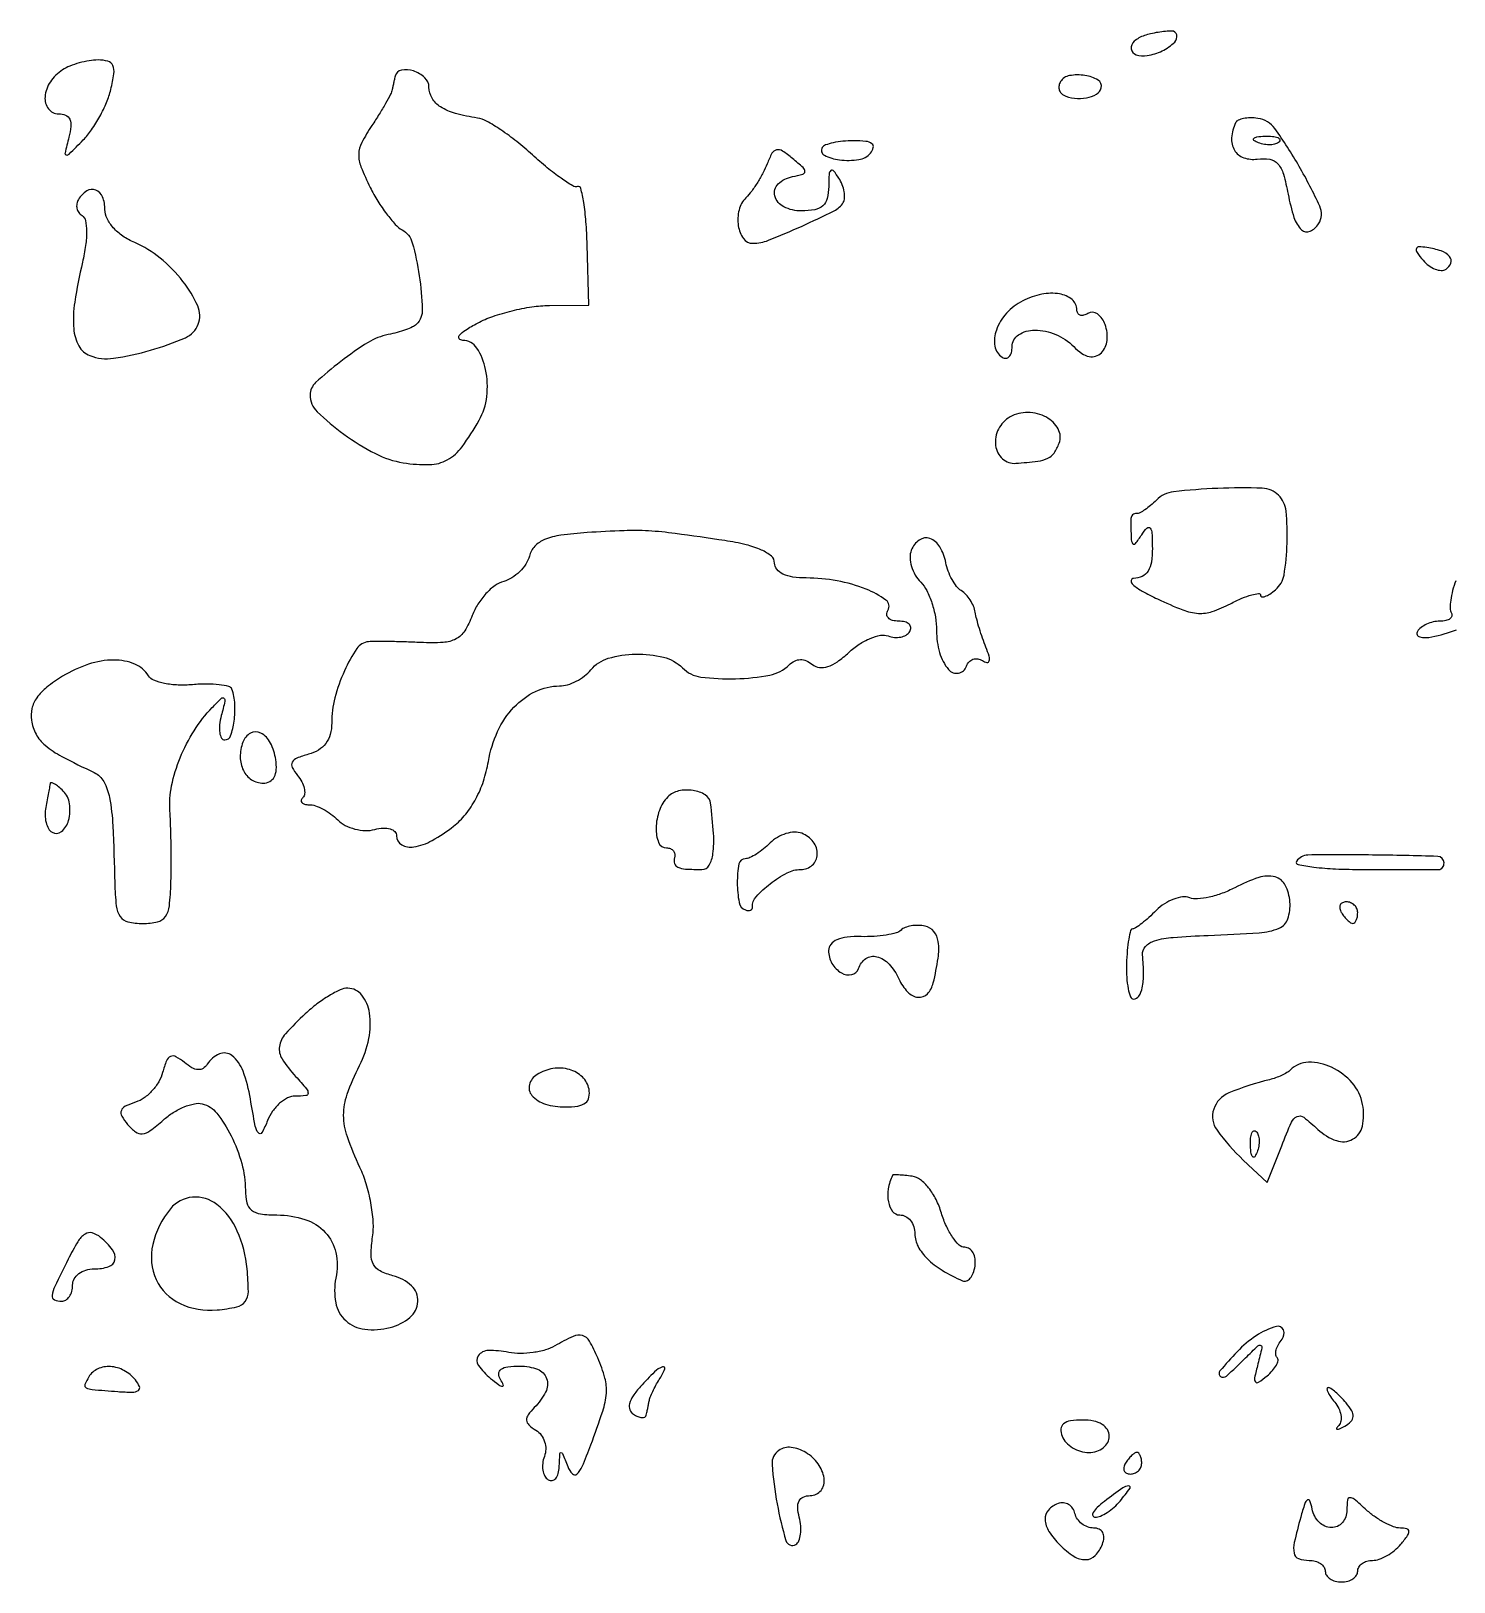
# Model space of a CAD drawing. Extents: x 0 to 5034, y 0 to 2560.
# Drawn here: x 1435.2 to 1566.9, y 1235 to 1378.7 of the extents above; entities that cross this region are included whole.
import ezdxf

# ---------------------------------------------------------------- set-up
doc = ezdxf.new("R2010")
doc.units = 0

msp = doc.modelspace()

# ---------------------------------------------------------------- linework, layer by layer
for points in [[(1538.25, 1378.25, 0.097509), (1537.301694, 1377.711867, 0.255295), (1537.034577, 1377.00291, 0.29285), (1537.489255, 1376.473234, 0.109788), (1538.510123, 1376.398607, 0.076201), (1539.905059, 1376.826805, 0.083775), (1541.057294, 1377.644368, 0.258702), (1541.245599, 1378.298656, 0.349445), (1540.783333, 1378.666667, 0.025702), (1540.201431, 1378.636735, 0.015058), (1539.509792, 1378.544271, 0.015037), (1538.821702, 1378.409734, 0.024653)], [(1438.070374, 1375.064655, 0.10501), (1436.941715, 1373.962612, 0.125263), (1436.448662, 1372.563649, 0.187389), (1436.765551, 1371.465188, 0.234), (1437.705115, 1371, -0.102507), (1438.358994, 1370.864522, -0.188833), (1438.738855, 1370.487331, -0.129244), (1438.844206, 1369.82861, -0.039347), (1438.664712, 1368.825858, 0.005433), (1438.299787, 1367.365753, 0.428022), (1438.416383, 1367.185757, 0.247183), (1438.685202, 1367.268182, 0.00312), (1439.98503, 1368.575858, 0.043109), (1440.75754, 1369.511887, 0.025679), (1441.516284, 1370.742596, 0.025579), (1442.15102, 1372.056674, 0.039858), (1442.545357, 1373.25, 0.023221), (1442.830774, 1374.710067, 0.139931), (1442.730514, 1375.46844, 0.226115), (1442.277689, 1375.86284, 0.070123), (1441.358408, 1375.984687, 0.03972), (1440.54246, 1375.912996, 0.026456), (1439.625955, 1375.708111, 0.026661), (1438.752292, 1375.41262, 0.046224)], [(1468.875, 1374.5, 0.004871), (1468.816503, 1374.255931, 0.002047), (1468.742365, 1373.926562, 0.002025), (1468.665963, 1373.573745, 0.002635), (1468.599009, 1373.25, -0.069738), (1468.447415, 1372.818593, -0.00914), (1467.984123, 1371.961282, -0.010479), (1467.391359, 1370.960369, -0.008599), (1466.717809, 1369.916065, 0.028041), (1465.778541, 1368.327464, 0.113124), (1465.498853, 1367.243912, 0.102178), (1465.704682, 1366.088736, 0.020693), (1466.56102, 1364.178138, 0.022734), (1467.265208, 1362.913885, 0.022948), (1468.079242, 1361.722864, 0.023492), (1468.881898, 1360.755111, 0.080473), (1469.519953, 1360.248772, -0.200711), (1470.454262, 1359.055883, -0.029697), (1471.102528, 1355.997885, -0.029502), (1471.38491, 1352.887312, -0.207124), (1470.837314, 1351.50398, -0.087254), (1470.48901, 1351.259853, -0.02115), (1469.837622, 1350.988303, -0.021056), (1469.052705, 1350.736375, -0.019557), (1468.2299, 1350.544275, 0.091149), (1466.375832, 1349.820777, 0.02605), (1463.827884, 1348.055353, 0.021045), (1461.500828, 1346.094896, 0.210168), (1461, 1344.956028, 0.201926), (1461.653427, 1343.404016, 0.036051), (1464.108316, 1341.328988, 0.038914), (1467.045537, 1339.52056, 0.078464), (1469.622139, 1338.673893, 0.044735), (1472.053045, 1338.499874, 0.123792), (1473.696559, 1338.944622, 0.107681), (1475.06866, 1340.160594, 0.029371), (1476.645813, 1342.608271, 0.100552), (1477.358683, 1344.809172, 0.078778), (1477.246967, 1347.322231, 0.0947), (1476.432699, 1349.300375, 0.252067), (1475.133423, 1350.006161, -0.226931), (1474.80343, 1350.165596, -0.359104), (1474.807916, 1350.462548, -0.075869), (1475.390866, 1350.968411, -0.018257), (1476.5, 1351.613454, -0.039559), (1477.91275, 1352.229455, -0.022921), (1479.690698, 1352.752793, -0.022806), (1481.533311, 1353.116396, -0.035329), (1483.149185, 1353.243657), (1486.79837, 1353.272727), (1486.649185, 1358.886364, 0.012405), (1486.53933, 1361.02267, 0.021659), (1486.328031, 1362.782482, 0.018385), (1486.0616, 1364.09971, 0.43519), (1485.765389, 1364.266768, -0.21764), (1485.316476, 1364.321431, -0.01538), (1484.233627, 1365.031693, -0.019487), (1482.956993, 1366.002704, -0.013331), (1481.582461, 1367.198287, 0.018133), (1480.141575, 1368.427484, 0.020149), (1478.66382, 1369.504321, 0.019956), (1477.339623, 1370.315337, 0.091226), (1476.488981, 1370.604496, -0.029604), (1474.450827, 1371.028098, -0.076098), (1473.07788, 1371.634664, -0.114898), (1472.286428, 1372.444227, -0.137174), (1472, 1373.468615, 0.21016), (1471.615032, 1374.344055, 0.106254), (1470.555311, 1374.965677, 0.125703), (1469.452149, 1375.041575, 0.294175)], [(1530.487659, 1373.980032, 0.086456), (1530.347192, 1373.629461, 0.102024), (1530.345313, 1373.272696, 0.11056), (1530.481778, 1372.965717, 0.11748), (1530.733688, 1372.754232, 0.085984), (1531.764165, 1372.443417, 0.076224), (1532.8851, 1372.477903, 0.087776), (1533.803236, 1372.82141, 0.194412), (1534.25, 1373.404671, 0.34024), (1533.96037, 1374.116771, 0.094491), (1532.74709, 1374.546191, 0.079865), (1531.313066, 1374.535234, 0.215807)], [(1546.689105, 1370.160933, 0.093022), (1546.317332, 1368.78536, 0.156077), (1546.589188, 1367.630571, 0.174327), (1547.446205, 1366.930779, 0.119984), (1548.7056, 1366.803482, -0.076721), (1549.85046, 1366.786249, -0.172332), (1550.598722, 1366.368186, -0.111059), (1551.11653, 1365.417563, -0.023032), (1551.555945, 1363.553482, 0.030597), (1552.098705, 1361.39749, 0.124112), (1552.806341, 1360.25553, 0.306423), (1553.588716, 1360.117682, 0.150354), (1554.385525, 1360.814775, 0.250885), (1554.486294, 1362.439279, 0.023393), (1552.582537, 1366.12798, 0.024619), (1550.329572, 1369.624003, 0.205305), (1548.753971, 1370.577333, 0.037145), (1548.062217, 1370.622283, 0.047441), (1547.427179, 1370.555886, 0.055298), (1546.933213, 1370.397941, 0.177161)], [(1508.415756, 1367.86369, 0.437922), (1508.613555, 1367.154384, 0.090097), (1510.012958, 1366.731286, 0.064061), (1511.811579, 1366.756563, 0.186124), (1512.878196, 1367.353235, 0.108625), (1513.14396, 1367.868336, 0.308358), (1513.016517, 1368.230578, 0.135354), (1512.454753, 1368.445381, 0.024041), (1511.319472, 1368.5, 0.023526), (1510.329441, 1368.453391, 0.030419), (1509.430943, 1368.313084, 0.031259), (1508.721559, 1368.110461, 0.170756)], [(1550.729167, 1368.395833, -0.126455), (1550.402231, 1368.202593, -0.060344), (1549.916927, 1368.123424, -0.05415), (1549.359369, 1368.160852, -0.051402), (1548.8125, 1368.316886, -0.054073), (1548.395823, 1368.538436, -0.470617), (1548.37858, 1368.720685, -0.168741), (1548.670344, 1368.862007, -0.018894), (1549.416667, 1368.921053, -0.028489), (1550.112848, 1368.910055, -0.077125), (1550.592839, 1368.799335, -0.208169), (1550.77538, 1368.614691, -0.296942)], [(1503.317787, 1366.362624, -0.029897), (1502.955679, 1365.556149, -0.019538), (1502.448117, 1364.671458, -0.019664), (1501.883597, 1363.844998, -0.035195), (1501.348444, 1363.221061, 0.135438), (1500.713578, 1362.08627, 0.097932), (1500.647184, 1360.631135, 0.116963), (1501.124169, 1359.445581, 0.243502), (1501.984865, 1359, 0.095157), (1503.43545, 1359.27859, 0.011121), (1506.485654, 1360.574413, 0.009142), (1509.517929, 1362.010303, 0.140077), (1510.365636, 1362.782594, 0.129441), (1510.492501, 1363.19842, 0.055164), (1510.450585, 1363.783303, 0.049515), (1510.263564, 1364.431962, 0.046131), (1509.94933, 1365.047746, 0.02886), (1509.475503, 1365.709, 0.422266), (1509.217823, 1365.732834, 0.204688), (1509.051544, 1365.39733, 0.012382), (1509.015313, 1364.25, -0.058327), (1508.879247, 1363.152315, -0.151434), (1508.473764, 1362.476531, -0.138047), (1507.728474, 1362.111519, -0.045296), (1506.5, 1362, -0.113343), (1504.862845, 1362.375951, -0.218266), (1504.024273, 1363.392901, -0.274543), (1504.337183, 1364.497212, -0.142439), (1505.655726, 1365.176676, 0.020979), (1506.617686, 1365.406791, 0.333339), (1506.809052, 1365.658243, 0.214198), (1506.654341, 1366.009389, 0.010415), (1505.667559, 1366.862624, 0.028184), (1504.732468, 1367.552701, 0.199866), (1504.189748, 1367.654195, 0.219022), (1503.765551, 1367.337772, 0.034119)], [(1439.542705, 1363.069098, 0.096984), (1439.39269, 1362.670805, 0.097438), (1439.404338, 1362.246041, 0.098413), (1439.575439, 1361.860701, 0.101131), (1439.879578, 1361.574425, -0.210144), (1440.196989, 1361.113404, -0.044881), (1440.295388, 1360.12273, -0.037442), (1440.209046, 1358.807381, -0.021947), (1439.919747, 1357.255326, 0.017899), (1439.200969, 1353.565184, 0.059019), (1439.105272, 1351.092297, 0.104849), (1439.576986, 1349.500852, 0.178691), (1440.607087, 1348.59728, 0.128086), (1442.788819, 1348.352735, 0.034629), (1446.217309, 1349.092079, 0.032171), (1449.448962, 1350.256898, 0.201181), (1450.638152, 1351.499421, 0.200135), (1450.589423, 1353.200186, 0.059347), (1449.218462, 1355.475678, 0.055399), (1447.113908, 1357.639609, 0.071792), (1444.75, 1359.073642, -0.049035), (1443.652828, 1359.672943, -0.059763), (1442.77151, 1360.441741, -0.068484), (1442.195127, 1361.289059, -0.115659), (1442, 1362.12132, 0.09426), (1441.775741, 1363.300335, 0.209682), (1441.140166, 1363.930966, 0.237739), (1440.313465, 1363.84911, 0.113412)], [(1564.057499, 1357.430717, 0.057839), (1564.575529, 1356.935862, 0.069725), (1565.163196, 1356.608881, 0.082515), (1565.727586, 1356.4922, 0.14929), (1566.179838, 1356.611146, 0.174572), (1566.62756, 1357.174461, 0.268114), (1566.508192, 1357.769411, 0.12951), (1565.725197, 1358.295141, 0.04703), (1564.415248, 1358.615318, 0.032229), (1563.671466, 1358.675915, 0.335379), (1563.438726, 1358.506105, 0.231359), (1563.494308, 1358.164781, 0.019148)], [(1526.982495, 1353.663639, 0.090728), (1525.487641, 1352.53046, 0.098606), (1524.5432, 1350.97129, 0.127907), (1524.402486, 1349.472558, 0.217434), (1525.089067, 1348.444954, 0.158234), (1525.434354, 1348.360563, 0.191241), (1525.732413, 1348.505305, 0.126796), (1525.933932, 1348.88443, 0.059147), (1526, 1349.440983, -0.256278), (1526.597305, 1350.529792, -0.143015), (1528.090271, 1350.964244, -0.100873), (1530.034093, 1350.566185, -0.095878), (1531.707143, 1349.435714, 0.044022), (1532.453672, 1348.810218, 0.098186), (1533.129207, 1348.51365, 0.132867), (1533.732794, 1348.541587, 0.119301), (1534.268497, 1348.868497, 0.17483), (1534.798459, 1349.996442, 0.107163), (1534.619965, 1351.47133, 0.146908), (1533.906024, 1352.459463, 0.311245), (1533.007063, 1352.504365, -0.071548), (1532.621729, 1352.336556, -0.147096), (1532.295825, 1352.344454, -0.189172), (1532.080753, 1352.522051, -0.127337), (1532, 1352.833994, 0.22272), (1531.554339, 1353.784863, 0.133372), (1530.397511, 1354.314073, 0.092662), (1528.741705, 1354.279413, 0.065581)], [(1525.812684, 1342.915049, 0.149212), (1524.741506, 1341.797809, 0.148999), (1524.476011, 1340.272153, 0.179315), (1525.109965, 1339.049628, 0.206083), (1526.345329, 1338.625, 0.010829), (1528.375313, 1338.822645, 0.079038), (1529.312896, 1339.088663, 0.136988), (1529.883299, 1339.57547, 0.056464), (1530.355773, 1340.484746, 0.219962), (1530.267879, 1341.802117, 0.146009), (1529.174353, 1342.886455, 0.119134), (1527.463568, 1343.330698, 0.132547)], [(1539.361834, 1335.218977, -0.020428), (1538.828511, 1334.727539, -0.025429), (1538.293119, 1334.318119, -0.025099), (1537.82065, 1334.027264, -0.143012), (1537.535714, 1333.964286, 0.093163), (1537.331245, 1333.939792, 0.102628), (1537.157366, 1333.842634, 0.10668), (1537.041202, 1333.687957, 0.108319), (1537, 1333.5, 0.00511), (1537.018896, 1331.651059, 0.142851), (1537.161782, 1331.195962, 0.509105), (1537.416261, 1331.185527, 0.024063), (1538, 1332, -0.043106), (1538.487379, 1332.628119, -0.461139), (1538.771138, 1332.616929, -0.155556), (1538.945789, 1332.150937, -0.011096), (1538.984687, 1330.75, -0.038018), (1538.895121, 1329.480432, -0.103064), (1538.585667, 1328.637483, -0.143803), (1538.040798, 1328.151917, -0.106115), (1537.25, 1327.966069, 0.390545), (1537.027688, 1327.753054, 0.234736), (1537.180522, 1327.390588, 0.051072), (1538.055254, 1326.781058, 0.016219), (1539.470925, 1326.054633, 0.016797), (1541.810153, 1325.043291, 0.077487), (1543.245732, 1324.722546, 0.099047), (1544.53377, 1324.893955, 0.036891), (1546.220925, 1325.614245, -0.017375), (1547.287297, 1326.119537, -0.032795), (1548.183647, 1326.438821, -0.042864), (1548.823099, 1326.56243, -0.445394), (1549, 1326.403235, 0.36601), (1549.121493, 1326.2595, 0.130277), (1549.410381, 1326.286083, 0.059467), (1549.860272, 1326.514415, 0.026075), (1550.397041, 1326.914552, 0.180808), (1551.177825, 1328.277206, 0.032703), (1551.465899, 1331.23196, 0.032961), (1551.364533, 1334.204114, 0.173049), (1550.675232, 1335.658101, 0.190412), (1549.167587, 1336.311721, 0.017891), (1545.051943, 1336.299304, 0.018675), (1540.953261, 1335.986627, 0.169576)], [(1486.640887, 1332.205355, 0.017443), (1484.215033, 1331.958449, 0.062545), (1482.713327, 1331.556967, 0.106146), (1481.802358, 1330.936853, 0.127141), (1481.298433, 1330.033207, -0.078433), (1480.973101, 1329.289416, -0.056036), (1480.400268, 1328.582238, -0.055739), (1479.6805, 1328.015907, -0.075019), (1478.919586, 1327.689222, 0.095513), (1478.119672, 1327.306536, 0.047772), (1477.282363, 1326.55397, 0.045028), (1476.536956, 1325.579887, 0.050009), (1476.007833, 1324.520603, -0.0477), (1475.307648, 1323.102554, -0.134148), (1474.505193, 1322.354813, -0.107772), (1473.321377, 1322.028839, -0.025043), (1471.245793, 1322.020727, 0.00356), (1469.731807, 1322.079876, 0.004045), (1468.28029, 1322.114487, 0.003682), (1467.047334, 1322.124828, 0.022435), (1466.410515, 1322.096892, 0.22501), (1465.325784, 1321.459363, 0.042872), (1464.175491, 1319.408248, 0.043671), (1463.294004, 1316.901412, 0.062793), (1463, 1314.569578, -0.064851), (1462.86263, 1313.514908, -0.095727), (1462.457823, 1312.676708, -0.098025), (1461.778445, 1312.063086, -0.070964), (1460.835549, 1311.667246, 0.029998), (1459.766991, 1311.318163, 0.181839), (1459.342509, 1310.934074, 0.242952), (1459.343055, 1310.438683, 0.05379), (1459.826873, 1309.708605, -0.048875), (1460.220474, 1309.127126, -0.0649), (1460.449854, 1308.53178, -0.080758), (1460.48982, 1308.013612, -0.177121), (1460.324657, 1307.657991, 0.125052), (1460.176146, 1307.408306, 0.258099), (1460.223642, 1307.193285, 0.160209), (1460.474879, 1307.04591, 0.053247), (1460.904762, 1307, -0.085704), (1461.479518, 1306.900753, -0.036874), (1462.193642, 1306.585524, -0.035097), (1462.922549, 1306.128968, -0.038934), (1463.553838, 1305.589019, 0.078623), (1464.242916, 1305.08821, 0.054902), (1465.14301, 1304.7475, 0.05441), (1466.106026, 1304.608398, 0.072758), (1466.982409, 1304.705651, -0.0489), (1467.766661, 1304.830649, -0.086309), (1468.416412, 1304.757666, -0.127333), (1468.840282, 1304.505109, -0.197546), (1469, 1304.116631, 0.266302), (1469.476255, 1303.285845, 0.175858), (1470.586798, 1303.081933, 0.08602), (1472.298545, 1303.683943, 0.039199), (1474.277914, 1305.003967, 0.056896), (1475.400879, 1306.115287, 0.046107), (1476.337033, 1307.529335, 0.043337), (1477.048217, 1309.183591, 0.038027), (1477.501602, 1311.009482, -0.06611), (1478.359215, 1313.787853, -0.081462), (1479.875055, 1316.032381, -0.09143), (1481.864901, 1317.488972, -0.11286), (1484.100062, 1318, 0.074974), (1484.824718, 1318.109275, 0.044534), (1485.634626, 1318.440625, 0.043459), (1486.401549, 1318.925965, 0.056809), (1487, 1319.5, -0.148866), (1488.610583, 1320.560994, -0.066698), (1491.141683, 1320.953248, -0.066194), (1493.717156, 1320.66451, -0.136223), (1495.468788, 1319.674069, 0.1648), (1497.180661, 1318.828621, 0.039956), (1500.376332, 1318.661657, 0.040333), (1503.577104, 1319.00964, 0.150236), (1505.347486, 1319.947486, -0.081145), (1505.850415, 1320.309168, -0.110419), (1506.391284, 1320.442435, -0.106863), (1506.950669, 1320.33411, -0.072256), (1507.506973, 1319.994213, 0.143007), (1508.156342, 1319.713028, 0.111079), (1508.926325, 1319.787718, 0.07567), (1509.831249, 1320.246254, 0.032504), (1510.882488, 1321.105148, -0.041545), (1511.836958, 1321.856652, -0.046726), (1512.867062, 1322.406831, -0.052392), (1513.819211, 1322.69354, -0.139444), (1514.519697, 1322.630815, 0.069159), (1515.105288, 1322.494747, 0.073397), (1515.693544, 1322.527912, 0.08141), (1516.194273, 1322.719431, 0.122977), (1516.526992, 1323.043674, 0.155766), (1516.617458, 1323.406235, 0.19141), (1516.469118, 1323.719079, 0.128262), (1516.077031, 1323.930562, 0.059952), (1515.5, 1324, -0.063364), (1514.925468, 1324.073102, -0.134247), (1514.539151, 1324.2943, -0.191573), (1514.398649, 1324.621747, -0.146112), (1514.501157, 1325.001873, 0.392712), (1514.311953, 1325.960619, 0.062649), (1512.477015, 1326.968786, 0.048943), (1509.789553, 1327.740008, 0.045444), (1506.9349, 1328, -0.036201), (1505.703293, 1328.089287, -0.074283), (1504.779209, 1328.368101, -0.109581), (1504.207605, 1328.811376, -0.174975), (1504, 1329.386456, 0.221265), (1503.706023, 1330.018242, 0.068924), (1502.798143, 1330.590145, 0.047396), (1501.361221, 1331.081984, 0.021557), (1499.409549, 1331.461293, 0.003439), (1494.801722, 1332.119909, 0.019224), (1492.31998, 1332.360521, 0.023956), (1490.06386, 1332.383767, 0.007237)], [(1516.665697, 1330.571203, 0.101126), (1516.551437, 1329.884342, 0.062647), (1516.683709, 1329.074273, 0.059155), (1517.028454, 1328.270459, 0.065611), (1517.54249, 1327.600367, -0.079874), (1518.101798, 1326.826762, -0.037863), (1518.571856, 1325.686105, -0.03628), (1518.892524, 1324.390743, -0.042562), (1519, 1323.130446, 0.069041), (1519.283245, 1321.088953, 0.106278), (1520.115475, 1319.519205, 0.269949), (1521.039488, 1319.187958, 0.272976), (1521.776393, 1319.82918, -0.104612), (1522.010529, 1320.228587, -0.125206), (1522.373538, 1320.467979, -0.123279), (1522.811364, 1320.506856, -0.099532), (1523.255349, 1320.342186, 0.095478), (1523.67064, 1320.184353, 0.3917), (1523.877192, 1320.31787, 0.137836), (1523.86687, 1320.754155, 0.020835), (1523.573319, 1321.585955, -0.011833), (1523.263412, 1322.416171, -0.009329), (1522.966209, 1323.328427, -0.009452), (1522.721888, 1324.186523, -0.022954), (1522.583006, 1324.829968, 0.059424), (1522.419192, 1325.388305, 0.04201), (1522.112446, 1325.96608, 0.042431), (1521.719109, 1326.476199, 0.066879), (1521.295308, 1326.829968, -0.08698), (1520.860996, 1327.222997, -0.039247), (1520.436479, 1327.866336, -0.037306), (1520.084153, 1328.634066, -0.041822), (1519.865682, 1329.417134, 0.086665), (1519.313983, 1330.876739, 0.174332), (1518.377949, 1331.651367, 0.245626), (1517.400447, 1331.518014, 0.147835)], [(1438.063026, 1318.892134, 0.031425), (1436.611774, 1317.879534, 0.070756), (1435.691929, 1316.906846, 0.093781), (1435.234813, 1315.907996, 0.09783), (1435.183799, 1314.826567, 0.086625), (1435.615287, 1313.527637, 0.095856), (1436.451343, 1312.503566, 0.053177), (1437.999859, 1311.469547, 0.010443), (1441, 1309.977103, -0.158583), (1441.893777, 1309.135614, -0.079296), (1442.421223, 1307.657318, -0.034788), (1442.723243, 1305.040471, -0.005214), (1442.908107, 1299.75, 0.019206), (1443.041923, 1297.625629, 0.126534), (1443.407252, 1296.634189, 0.189666), (1444.13063, 1296.148651, 0.054118), (1445.5, 1296, 0.054356), (1446.868318, 1296.149193, 0.188764), (1447.594229, 1296.635596, 0.126116), (1447.96388, 1297.628477, 0.019314), (1448.105963, 1299.75, 0.006143), (1448.132259, 1301.397226, 0.004331), (1448.123027, 1303.249212, 0.004371), (1448.083363, 1305.020508, 0.009168), (1448.015255, 1306.396253, -0.068015), (1448.176053, 1308.75658, -0.045856), (1448.963437, 1311.343254, -0.044197), (1450.257148, 1313.855944, -0.049537), (1451.930811, 1316, -0.009505), (1452.778825, 1316.855841, -0.392963), (1453.017826, 1316.861131, -0.274794), (1453.104631, 1316.588009, -0.006665), (1452.774431, 1315.25, 0.036207), (1452.614927, 1314.387652, 0.062942), (1452.625976, 1313.660938, 0.095355), (1452.793403, 1313.173812, 0.268595), (1453.09362, 1313, 0.318668), (1453.631485, 1313.381547, 0.049581), (1453.956527, 1314.722911, 0.04808), (1454.02496, 1316.32938, 0.072121), (1453.75, 1317.703386, 0.254893), (1453.462076, 1317.961127, 0.029575), (1452.578691, 1318.11445, 0.02975), (1451.429222, 1318.175703, 0.019927), (1450.113631, 1318.115019, -0.031879), (1448.766897, 1318.085109, -0.039301), (1447.520164, 1318.235558, -0.043462), (1446.531041, 1318.525912, -0.162617), (1446.040136, 1318.935059, 0.15767), (1444.762127, 1320.021287, 0.099596), (1442.824737, 1320.40023, 0.079246), (1440.482859, 1320.013782, 0.056228)], [(1454.770515, 1312.792264, 0.088326), (1454.52411, 1311.41201, 0.115815), (1454.815314, 1310.169082, 0.135345), (1455.578535, 1309.315893, 0.143969), (1456.652884, 1309, 0.122425), (1457.258912, 1309.150644, 0.148717), (1457.672168, 1309.561549, 0.110365), (1457.862728, 1310.241782, 0.04989), (1457.819551, 1311.171672, 0.081313), (1457.328037, 1312.714758, 0.154109), (1456.422788, 1313.63636, 0.256156), (1455.477663, 1313.624081, 0.177691)], [(1436.923489, 1308.95, -0.003641), (1436.875561, 1308.680024, -0.000502), (1436.771216, 1308.119291, -0.000576), (1436.646205, 1307.455463, -0.000488), (1436.512555, 1306.753971, 0.052717), (1436.452847, 1306.044022, 0.056478), (1436.546031, 1305.354178, 0.063412), (1436.76905, 1304.785534, 0.129925), (1437.096129, 1304.440589, 0.328188), (1437.975428, 1304.511659, 0.148928), (1438.623894, 1305.545432, 0.101789), (1438.719454, 1307.092859, 0.162455), (1438.132783, 1308.267217, 0.022012), (1437.692426, 1308.670419, 0.045875), (1437.31028, 1308.935058, 0.083279), (1437.041463, 1309.032519, 0.418094)], [(1494.121855, 1307.721855, 0.111567), (1493.33396, 1306.473984, 0.078955), (1493.030743, 1304.839102, 0.101348), (1493.26998, 1303.495469, 0.307306), (1494, 1303, -0.094222), (1494.362409, 1302.931095, -0.125726), (1494.632812, 1302.735625, -0.132333), (1494.76759, 1302.442986, -0.110297), (1494.75, 1302.1, 0.134764), (1494.748334, 1301.550647, 0.227882), (1495.043321, 1301.209522, 0.08963), (1495.766346, 1301.039537, 0.013032), (1497.283022, 1301, 0.271479), (1497.940324, 1301.385283, 0.095595), (1498.297416, 1302.463468, 0.049174), (1498.354797, 1304.317067, 0.01459), (1498.081242, 1307.143011, 0.226047), (1497.591672, 1307.906302, 0.103039), (1496.451783, 1308.323066, 0.091832), (1495.12209, 1308.272535, 0.142009)], [(1503.600367, 1303.45751, -0.026667), (1502.979617, 1302.899665, -0.029074), (1502.320006, 1302.428144, -0.030301), (1501.713649, 1302.095388, -0.11078), (1501.288407, 1302, 0.362001), (1500.702769, 1301.512054, 0.046832), (1500.548609, 1299.762707, 0.044876), (1500.722001, 1297.950524, 0.26483), (1501.315473, 1297.25, 0.068979), (1501.574671, 1297.194096, 0.122989), (1501.788429, 1297.230804, 0.16203), (1501.922625, 1297.352375, 0.146029), (1501.964286, 1297.535714, -0.204348), (1502.293206, 1298.47578, -0.042811), (1503.603096, 1299.685112, -0.044315), (1505.164154, 1300.688705, -0.121287), (1506.428571, 1301, 0.183093), (1507.497361, 1301.404952, 0.207008), (1507.960175, 1302.392648, 0.171885), (1507.586178, 1303.558202, 0.139252), (1506.528939, 1304.350522, 0.103569), (1505.858335, 1304.458748, 0.062476), (1505.061858, 1304.321055, 0.05863), (1504.267291, 1303.972779, 0.06388)], [(1552.344738, 1301.75, 0.523676), (1552.473647, 1301.454998, 0.017902), (1553.944617, 1301.220313, 0.019848), (1555.957303, 1301.053443, 0.010757), (1558.440983, 1301), (1563.220164, 1301), (1565.5, 1301, 0.119861), (1565.690743, 1301.046392, 0.100602), (1565.853268, 1301.177201, 0.091915), (1565.962506, 1301.372835, 0.081463), (1566.000486, 1301.603238, 0.405536), (1565.407227, 1302.21538, 0.004944), (1559.376817, 1302.339833, 0.00562), (1553.382115, 1302.336877, 0.256998)], [(1546.627377, 1299.312747, -0.032146), (1545.456241, 1298.792058, -0.03379), (1544.247165, 1298.435816, -0.035926), (1543.170075, 1298.276159, -0.110888), (1542.446255, 1298.38225, 0.123275), (1541.790138, 1298.462093, 0.059683), (1540.964132, 1298.256938, 0.053846), (1540.106554, 1297.82104, 0.051935), (1539.350367, 1297.20751, -0.012933), (1538.661634, 1296.553515, -0.017513), (1538.004552, 1296.001581, -0.014562), (1537.438374, 1295.584856, -0.152511), (1537.166649, 1295.5, 0.343425), (1536.974688, 1295.350522, 0.018393), (1536.802357, 1294.545137, 0.022439), (1536.666051, 1293.495551, 0.013748), (1536.595221, 1292.249402, 0.021748), (1536.612918, 1291.003527, 0.035294), (1536.748284, 1289.953843, 0.039951), (1536.964858, 1289.196888, 0.312919), (1537.25, 1288.999402, 0.257503), (1537.743492, 1289.272116, 0.09059), (1538.054997, 1290.049311, 0.053254), (1538.174671, 1291.31723, 0.020522), (1538.08031, 1293.084643, -0.215279), (1538.350356, 1293.873792, -0.132669), (1539.20002, 1294.398479, -0.053708), (1540.913881, 1294.714057, -0.009677), (1544.156642, 1294.893971, 0.007335), (1548.885598, 1295.134126, 0.080996), (1550.726416, 1295.559416, 0.218961), (1551.532395, 1296.422861, 0.099087), (1551.725528, 1297.993608, 0.098879), (1551.292259, 1299.545209, 0.215281), (1550.349468, 1300.303383, 0.144685), (1548.835092, 1300.251601, 0.040289)], [(1556.5, 1297, 0.029505), (1556.768994, 1296.617226, 0.035638), (1557.066025, 1296.29375, 0.038439), (1557.34829, 1296.065539, 0.151918), (1557.559017, 1296, 0.210953), (1557.727648, 1296.07446, 0.081139), (1557.870461, 1296.29375, 0.061769), (1557.967655, 1296.617151, 0.042167), (1558, 1297, 0.105053), (1557.918938, 1297.381556, 0.099167), (1557.688914, 1297.70625, 0.09642), (1557.345238, 1297.923877, 0.093332), (1556.940983, 1298, 0.108972), (1556.586039, 1297.921712, 0.182303), (1556.3746, 1297.70625, 0.161196), (1556.343488, 1297.3821, 0.082592)], [(1515.715322, 1295.381989, -0.130878), (1515.264475, 1295.120776, -0.025944), (1514.344635, 1294.921863, -0.025854), (1513.2184, 1294.798165, -0.021534), (1512.014086, 1294.780536, 0.033143), (1510.724976, 1294.731738, 0.075105), (1509.782783, 1294.487112, 0.116262), (1509.210357, 1294.064962, 0.177808), (1509, 1293.492134, 0.132363), (1509.320301, 1292.303395, 0.126358), (1510.19845, 1291.411755, 0.192142), (1511.146066, 1291.256903, 0.263713), (1511.774316, 1291.822949, -0.162866), (1512.463686, 1292.739916, -0.216931), (1513.47705, 1292.920144, -0.146836), (1514.600219, 1292.242571, -0.076043), (1515.512872, 1290.863433, 0.078962), (1516.324661, 1289.652045, 0.179196), (1517.294083, 1289.161837, 0.238692), (1518.151647, 1289.479809, 0.127685), (1518.699893, 1290.5, 0.021979), (1519.152084, 1292.787445, 0.073372), (1519.159312, 1294.313729, 0.134597), (1518.750204, 1295.256726, 0.173805), (1517.951236, 1295.746255, 0.04659), (1517.30785, 1295.818892, 0.045233), (1516.655572, 1295.772442, 0.048819), (1516.089682, 1295.622474, 0.107608)], [(1460.551522, 1287.635329, 0.022198), (1458.710226, 1285.770315, 0.146388), (1458.153348, 1284.599306, 0.184659), (1458.398668, 1283.459605, 0.039607), (1459.654988, 1281.828741, -0.00795), (1460.661485, 1280.680392, -0.182327), (1460.806024, 1280.275746, -0.380495), (1460.596213, 1280.048157, -0.02472), (1459.622763, 1280, 0.115465), (1458.912436, 1279.833747, 0.065225), (1458.173755, 1279.339062, 0.059681), (1457.520027, 1278.610361, 0.060223), (1457.059244, 1277.75, -0.030114), (1456.540538, 1276.623764, -0.538661), (1456.209356, 1276.593613, -0.122048), (1455.915371, 1277.233792, -0.004988), (1455.46366, 1279.75, 0.04503), (1454.789027, 1282.310184, 0.137714), (1453.753419, 1283.756643, 0.276743), (1452.590049, 1283.915561, 0.154464), (1451.469989, 1282.951442, -0.116256), (1451.089691, 1282.570876, -0.159347), (1450.622468, 1282.457409, -0.112023), (1450.051265, 1282.634673, -0.042199), (1449.360358, 1283.115893, 0.044108), (1448.574646, 1283.65871, 0.240293), (1448.073911, 1283.681139, 0.195251), (1447.692739, 1283.278699, 0.029217), (1447.341415, 1282.19757, -0.068833), (1446.984211, 1281.336489, -0.051999), (1446.376533, 1280.51101, -0.05277), (1445.624688, 1279.842395, -0.078686), (1444.83938, 1279.449021, 0.034757), (1443.877009, 1279.068185, 0.197454), (1443.51532, 1278.667748, 0.219556), (1443.560098, 1278.157565, 0.043258), (1444.097441, 1277.382591, 0.057947), (1444.82999, 1276.683113, 0.194945), (1445.457913, 1276.515075, 0.130087), (1446.192294, 1276.810354, 0.020933), (1447.400091, 1277.792814, -0.040849), (1448.314442, 1278.477983, -0.04144), (1449.323777, 1279.001657, -0.044844), (1450.276301, 1279.302727, -0.112755), (1451, 1279.296902, -0.170078), (1452.347121, 1278.434307, -0.050163), (1453.677268, 1276.331785, -0.048648), (1454.667769, 1273.752184, -0.067451), (1455, 1271.300635, 0.057725), (1455.136354, 1270.123501, 0.170181), (1455.568235, 1269.446396, 0.135526), (1456.402629, 1269.097079, 0.031777), (1457.928571, 1269, -0.07926), (1460.520109, 1268.58659, -0.1266), (1462.399517, 1267.386606, -0.137229), (1463.371891, 1265.509418, -0.100986), (1463.381059, 1263.155296, 0.096141), (1463.368007, 1260.866703, 0.162523), (1464.292051, 1259.207798, 0.158163), (1466.050366, 1258.40857, 0.089942), (1468.404347, 1258.565349, 0.11328), (1470.239246, 1259.500885, 0.207528), (1470.977877, 1260.975192, 0.22329), (1470.38665, 1262.4377, 0.125998), (1468.669737, 1263.368043, -0.05377), (1467.477668, 1263.8077, -0.158405), (1466.861077, 1264.411568, -0.127664), (1466.643211, 1265.351925, -0.029869), (1466.78334, 1266.977162, 0.053351), (1466.838271, 1268.38034, 0.028163), (1466.622825, 1270.111919, 0.027676), (1466.199048, 1271.878525, 0.038092), (1465.613604, 1273.401841, -0.025952), (1464.447022, 1276.230417, -0.083852), (1464.10033, 1278.226522, -0.087371), (1464.434979, 1280.180217, -0.029708), (1465.569664, 1282.83919, 0.064771), (1466.432636, 1285.331138, 0.088849), (1466.496043, 1287.697862, 0.127727), (1465.783286, 1289.362642, 0.232085), (1464.484134, 1290, 0.107973), (1463.785827, 1289.847425, 0.027794), (1462.75923, 1289.305378, 0.026972), (1461.629749, 1288.54042, 0.024548)], [(1551.758298, 1282.424965, -0.062685), (1551.444843, 1282.181594, -0.024297), (1550.958075, 1281.924204, -0.023597), (1550.397457, 1281.693345, -0.026948), (1549.841631, 1281.527743, 0.039066), (1546.070234, 1280.303945, 0.219115), (1544.664554, 1278.787519, 0.2412), (1544.972941, 1276.842627, 0.046532), (1547.407835, 1274.086584), (1549.627299, 1272.001507), (1550.961525, 1275.401941, -0.009704), (1551.872974, 1277.598523, -0.185439), (1552.384933, 1278.116622, -0.278891), (1553.001021, 1278.042763, -0.021691), (1554.317109, 1276.919195, 0.101936), (1556.024185, 1275.879954, 0.217107), (1557.531225, 1276.006687, 0.215344), (1558.43283, 1277.230081, 0.100626), (1558.453589, 1279.240991, 0.131277), (1557.491666, 1281.225659, 0.104003), (1555.588525, 1282.675923, 0.116267), (1553.438193, 1283.13966, 0.193956)], [(1482.005905, 1282.00365, 0.188313), (1481.307753, 1281.075594, 0.252996), (1481.536134, 1280.068058, 0.141755), (1482.780078, 1279.269561, 0.072384), (1484.632341, 1279, 0.037696), (1485.791287, 1279.087499, 0.124733), (1486.491094, 1279.382462, 0.181332), (1486.818286, 1279.898644, 0.100097), (1486.823324, 1280.655524, 0.154103), (1486.209962, 1281.781828, 0.123995), (1485.007038, 1282.469927, 0.108822), (1483.484518, 1282.55539, 0.098531)], [(1548.683114, 1274.8125, -0.054073), (1548.461564, 1274.395823, -0.470617), (1548.279315, 1274.37858, -0.168741), (1548.137993, 1274.670344, -0.018894), (1548.078947, 1275.416667, -0.028489), (1548.089945, 1276.112848, -0.077125), (1548.200665, 1276.592839, -0.208169), (1548.385309, 1276.77538, -0.296942), (1548.604167, 1276.729167, -0.126455), (1548.797407, 1276.402231, -0.060344), (1548.876576, 1275.916927, -0.05415), (1548.839148, 1275.359369, -0.051402)], [(1514.923489, 1272.661516, 0.070158), (1514.53586, 1271.418576, 0.085678), (1514.546467, 1270.202326, 0.117334), (1514.929909, 1269.327907, 0.235182), (1515.588484, 1269, -0.12386), (1516.126812, 1268.864568, -0.100778), (1516.585367, 1268.483161, -0.090698), (1516.893497, 1267.912654, -0.078739), (1517, 1267.240547, 0.123705), (1517.289783, 1266.087202, 0.075177), (1518.136795, 1264.955235, 0.058306), (1519.517498, 1263.879551, 0.032822), (1521.404671, 1262.897654, 0.194934), (1521.769105, 1262.887048, 0.126981), (1522.119043, 1263.130873, 0.088308), (1522.401515, 1263.609159, 0.052946), (1522.566187, 1264.25, 0.066777), (1522.574465, 1264.919071, 0.094131), (1522.393698, 1265.485938, 0.117229), (1522.056823, 1265.862523, 0.153081), (1521.618313, 1266, -0.195066), (1521.089607, 1266.214424, -0.050549), (1520.48642, 1266.93172, -0.043684), (1519.91147, 1267.957491, -0.032658), (1519.456797, 1269.171812, 0.043041), (1518.956638, 1270.427671, 0.051467), (1518.271999, 1271.500809, 0.059113), (1517.502339, 1272.265234, 0.132713), (1516.75, 1272.583328, 0.009033), (1516.073678, 1272.663548, 0.014305), (1515.491587, 1272.705174, 0.008203), (1515.013401, 1272.717789, 0.292534)], [(1448.064518, 1269.577739, 0.117092), (1446.421958, 1266.259114, 0.165796), (1446.755257, 1263.006803, 0.17735), (1448.962434, 1260.783582, 0.134543), (1452.375432, 1260.195997, 0.028078), (1454.214032, 1260.479765, 0.184373), (1454.983174, 1260.97703, 0.16279), (1455.27728, 1261.896846, 0.020755), (1455.161948, 1264, 0.078687), (1454.252845, 1267.511392, 0.124217), (1452.361092, 1269.961223, 0.189212), (1450.104415, 1270.639736, 0.201706)], [(1438.594995, 1264.889968, 0.003946), (1437.364285, 1262.373421, 0.073928), (1437.105014, 1261.533385, 0.336853), (1437.315105, 1261.147025, 0.106125), (1438, 1261, 0.148195), (1438.381354, 1261.115568, 0.098894), (1438.70625, 1261.440625, 0.082425), (1438.925306, 1261.926543, 0.064853), (1439, 1262.5, -0.130775), (1439.153209, 1263.075754, -0.10214), (1439.583333, 1263.5625, -0.08892), (1440.230589, 1263.888136, -0.072314), (1441, 1264, 0.076944), (1442.355507, 1264.209838, 0.272105), (1442.921369, 1264.83925, 0.218048), (1442.704439, 1265.772293, 0.05512), (1441.594995, 1266.921161, 0.105236), (1440.814227, 1267.330643, 0.2206), (1440.152369, 1267.223207, 0.109753), (1439.484793, 1266.516593, 0.018909)], [(1546.843425, 1256.333333, 0.011867), (1545.240401, 1254.543723, 0.43067), (1545.293369, 1254.048738, 0.362037), (1545.851036, 1254.073207, 0.011549), (1547.609383, 1255.75, -0.004872), (1548.761999, 1256.878927, -0.313832), (1549.025423, 1256.920649, -0.351796), (1549.133509, 1256.692914, -0.005469), (1548.759486, 1255.192849, 0.010715), (1548.455619, 1253.917286, 0.219227), (1548.539593, 1253.540336, 0.400349), (1548.823098, 1253.49506, 0.022372), (1549.60284, 1254.08535, 0.036938), (1550.119004, 1254.582429, 0.058449), (1550.472294, 1255.084029, 0.080351), (1550.622815, 1255.514331, 0.245125), (1550.532842, 1255.800491, -0.187707), (1550.40785, 1256.084721, -0.077357), (1550.455315, 1256.509813, -0.061606), (1550.657483, 1257.003521, -0.045283), (1550.9928, 1257.491324, 0.276099), (1551.124675, 1258.341158, 0.381584), (1550.469204, 1258.663392, 0.07818), (1548.589851, 1257.805586, 0.058158)], [(1483.660911, 1256.870045, -0.061545), (1482.78013, 1256.493858, -0.035112), (1481.646839, 1256.251688, -0.034527), (1480.454039, 1256.166498, -0.047826), (1479.387044, 1256.266344, 0.049177), (1477.491811, 1256.438538, 0.24256), (1476.571726, 1255.955317, 0.31788), (1476.575554, 1255.062388, 0.067482), (1477.702969, 1253.863307, 0.00934), (1478.472868, 1253.262379, 0.131458), (1478.795177, 1253.132651, 0.576573), (1478.885796, 1253.252848, 0.035256), (1478.632941, 1253.75, -0.129204), (1478.471347, 1254.303596, -0.253457), (1478.673058, 1254.701248, -0.123802), (1479.299149, 1254.935875, -0.028058), (1480.440983, 1255, -0.091402), (1482.066582, 1254.700332, -0.22253), (1482.893355, 1253.844756, -0.2036), (1482.804013, 1252.594818, -0.078242), (1481.758359, 1251.158359, 0.040038), (1481.186761, 1250.487075, 0.175427), (1481.046058, 1249.994077, 0.19074), (1481.258058, 1249.550981, 0.048541), (1481.904076, 1249.059284, -0.095631), (1482.388461, 1248.613202, -0.080885), (1482.707048, 1247.992857, -0.08001), (1482.8146, 1247.296974, -0.090261), (1482.689391, 1246.63295, 0.06241), (1482.530613, 1245.989003, 0.070031), (1482.545119, 1245.351296, 0.080025), (1482.723575, 1244.81688, 0.134611), (1483.043674, 1244.473008, 0.181336), (1483.411718, 1244.400392, 0.178479), (1483.739726, 1244.586983, 0.111967), (1483.974222, 1245.040345, 0.053929), (1484.070285, 1245.690983, -0.003444), (1484.125381, 1246.895179, -0.395756), (1484.230046, 1246.995559, -0.307837), (1484.367959, 1246.903927, -0.002807), (1484.85111, 1245.699429, 0.091716), (1485.279256, 1245.014671, 0.417444), (1485.701851, 1244.998525, 0.105472), (1486.194474, 1245.706504, 0.009776), (1486.986301, 1247.699429, 0.009618), (1488.088894, 1250.822326, 0.059814), (1488.426771, 1252.4833, 0.088001), (1488.293813, 1253.888274, 0.033588), (1487.641421, 1255.75, 0.027997), (1486.867264, 1257.311818, 0.197599), (1486.213663, 1257.82377, 0.179628), (1485.351439, 1257.753624, 0.02249)], [(1440.5, 1254, 0.045286), (1440.144957, 1253.288879, 0.386367), (1440.2616, 1252.983484, 0.09611), (1440.807083, 1252.828442, 0.002849), (1443.190196, 1252.638355, 0.0165), (1444.536874, 1252.583243, 0.149676), (1445.094281, 1252.749119, 0.364535), (1445.198233, 1253.103567, 0.069832), (1444.817751, 1253.719596, 0.094854), (1443.759538, 1254.591077, 0.109165), (1442.505321, 1254.954885, 0.124291), (1441.337012, 1254.739314, 0.147926)], [(1491.589845, 1253.099277, 0.033354), (1490.904575, 1252.232322, 0.088133), (1490.57863, 1251.514781, 0.147656), (1490.602538, 1250.954149, 0.172019), (1490.934857, 1250.54026, 0.041907), (1491.352122, 1250.328404, 0.07585), (1491.723833, 1250.239551, 0.120344), (1491.991564, 1250.281745, 0.243381), (1492.125, 1250.440983, 0.003419), (1492.182842, 1250.708227, 0.001585), (1492.254498, 1251.056101, 0.00157), (1492.327465, 1251.422008, 0.002187), (1492.390313, 1251.75, -0.047426), (1492.497311, 1252.122479, -0.015601), (1492.722559, 1252.646875, -0.015382), (1493.010191, 1253.2164, -0.016827), (1493.32433, 1253.75, 0.044018), (1493.832463, 1254.73141, 0.654986), (1493.634779, 1254.93529, 0.105569), (1492.891573, 1254.459677, 0.0139)], [(1555.868879, 1251.657991, -0.059816), (1556.239506, 1251.083858, -0.070874), (1556.437715, 1250.469816, -0.083091), (1556.440463, 1249.911524, -0.144798), (1556.241324, 1249.497665, 0.051532), (1556.050748, 1249.237981, 0.539115), (1556.099215, 1249.139852, 0.145908), (1556.32953, 1249.17859, 0.016746), (1556.798558, 1249.428702, 0.06466), (1557.372512, 1249.867315, 0.184594), (1557.57584, 1250.31771, 0.150137), (1557.445068, 1250.854248, 0.03892), (1556.926114, 1251.589028, 0.019407), (1556.441126, 1252.129294, 0.024812), (1555.952218, 1252.585527, 0.024047), (1555.517621, 1252.918068, 0.152428), (1555.255111, 1253, 0.437369), (1555.155018, 1252.891735, 0.087861), (1555.229155, 1252.605785, 0.04512), (1555.476182, 1252.173471, 0.020857)], [(1530.638374, 1248.5, 0.098143), (1530.999607, 1247.926463, 0.066864), (1531.600966, 1247.440625, 0.064008), (1532.340293, 1247.112085, 0.07271), (1533.106989, 1247, 0.077727), (1533.830154, 1247.113102, 0.090193), (1534.443928, 1247.440625, 0.100779), (1534.854248, 1247.927938, 0.125389), (1535, 1248.5, 0.139894), (1534.823711, 1249.117753, 0.117745), (1534.338564, 1249.598093, 0.088469), (1533.557412, 1249.900652, 0.048301), (1532.531385, 1250, 0.033085), (1531.392285, 1249.924542, 0.135263), (1530.760129, 1249.656385, 0.219604), (1530.52355, 1249.188759, 0.100949)], [(1504.39532, 1247.185322, 0.270014), (1503.772022, 1245.89082, 0.02504), (1504.246406, 1242.227643, 0.027811), (1505.058617, 1238.827194, 0.493676), (1505.96896, 1238.480816, 0.162575), (1506.25495, 1238.823897, 0.061592), (1506.410968, 1239.436104, 0.052628), (1506.427227, 1240.197601, 0.043018), (1506.289489, 1241.000996, -0.047903), (1506.145586, 1241.892446, -0.133361), (1506.271007, 1242.50849, -0.17788), (1506.6576, 1242.870604, -0.100496), (1507.294885, 1243, 0.108997), (1507.859267, 1243.124511, 0.115809), (1508.304624, 1243.473639, 0.111307), (1508.559846, 1243.997115, 0.094699), (1508.586384, 1244.612387, 0.122255), (1508.043175, 1245.937537, 0.097275), (1506.902812, 1246.988288, 0.107245), (1505.549181, 1247.462419, 0.181414)], [(1536.5, 1246, 0.082592), (1536.343488, 1245.6179, 0.161196), (1536.3746, 1245.29375, 0.182303), (1536.586039, 1245.078288, 0.108972), (1536.940983, 1245, 0.093332), (1537.345238, 1245.076123, 0.09642), (1537.688914, 1245.29375, 0.099167), (1537.918938, 1245.618444, 0.105053), (1538, 1246, 0.042167), (1537.967655, 1246.382849, 0.061769), (1537.870461, 1246.70625, 0.081139), (1537.727648, 1246.92554, 0.210953), (1537.559017, 1247, 0.151918), (1537.34829, 1246.934461, 0.038439), (1537.066025, 1246.70625, 0.035638), (1536.768994, 1246.382774, 0.029505)], [(1534.55887, 1242.468197, 0.02471), (1533.88326, 1241.902629, 0.072188), (1533.501874, 1241.431283, 0.229769), (1533.477506, 1241.143477, 0.310313), (1533.686426, 1241, 0.103938), (1534.183912, 1241.104545, 0.040259), (1534.806871, 1241.440625, 0.037668), (1535.444721, 1241.926037, 0.038084), (1536, 1242.5, 0.014927), (1536.919396, 1243.677627, 0.622044), (1536.804062, 1243.899208, 0.15118), (1536.250767, 1243.714529, 0.00633)], [(1552.723215, 1241, 0.010631), (1552.127223, 1238.668133, 0.105584), (1552.108569, 1237.664255, 0.263302), (1552.529606, 1237.171151, 0.087511), (1553.5, 1237, -0.064853), (1554.073457, 1236.925306, -0.082425), (1554.559375, 1236.70625, -0.098894), (1554.884432, 1236.381354, -0.148195), (1555, 1236, 0.148195), (1555.115568, 1235.618646, 0.098894), (1555.440625, 1235.29375, 0.082425), (1555.926543, 1235.074694, 0.064853), (1556.5, 1235, 0.064853), (1557.073457, 1235.074694, 0.082425), (1557.559375, 1235.29375, 0.098894), (1557.884432, 1235.618646, 0.148195), (1558, 1236, -0.136626), (1558.106184, 1236.381339, -0.100269), (1558.404657, 1236.70625, -0.086403), (1558.851101, 1236.924963, -0.070908), (1559.377555, 1237, 0.086594), (1559.995234, 1237.107783, 0.04354), (1560.71614, 1237.440625, 0.041499), (1561.421878, 1237.926058, 0.048188), (1562, 1238.5, 0.017333), (1562.615115, 1239.295747, 0.165468), (1562.738358, 1239.700702, 0.338931), (1562.550239, 1239.930456, 0.057851), (1561.951185, 1240, -0.090053), (1561.328296, 1240.113104, -0.032045), (1560.500314, 1240.486153, -0.030562), (1559.623966, 1241.021623, -0.031503), (1558.828741, 1241.654988, 0.007828), (1557.68138, 1242.661113, 0.177905), (1557.276247, 1242.809975, 0.38433), (1557.049016, 1242.605041, 0.025779), (1557, 1241.654988, -0.175893), (1556.579226, 1240.495881, -0.229895), (1555.56477, 1240.039915, -0.193521), (1554.432435, 1240.534542, -0.143905), (1553.782884, 1241.75, 0.031312), (1553.570607, 1242.524388, 0.500617), (1553.348481, 1242.59612, 0.162764), (1553.098217, 1242.254442, 0.009498)], [(1530.25, 1242.263206, 0.131159), (1529.364132, 1241.667424, 0.193472), (1529.059117, 1240.793184, 0.132635), (1529.415242, 1239.682444, 0.0529), (1530.428571, 1238.428571, 0.052007), (1531.718834, 1237.38203, 0.15004), (1532.813374, 1237.067648, 0.199412), (1533.697024, 1237.453623, 0.100059), (1534.361626, 1238.5, 0.074149), (1534.495818, 1239.104684, 0.143593), (1534.391125, 1239.584372, 0.164451), (1534.059509, 1239.890033, 0.105061), (1533.541939, 1240, -0.090243), (1532.984516, 1240.101434, -0.076298), (1532.461539, 1240.395546, -0.076492), (1532.051971, 1240.832104, -0.091547), (1531.823324, 1241.346539, 0.096053), (1531.604385, 1241.82751, 0.10654), (1531.227789, 1242.171258, 0.109404), (1530.751625, 1242.32358, 0.106119)]]:
    msp.add_lwpolyline(points, format="xyb", close=True)
msp.add_lwpolyline([(1567.085189, 1327.75, 0.025926), (1566.792144, 1326.833605, 0.03057), (1566.614342, 1325.940625, 0.031901), (1566.560031, 1325.183808, 0.135828), (1566.67643, 1324.75, -0.198072), (1566.716725, 1324.46625, -0.177915), (1566.547688, 1324.220313, -0.105126), (1566.161536, 1324.053852, -0.049421), (1565.618034, 1324, 0.056766), (1565.000816, 1323.929699, 0.04996), (1564.386602, 1323.721605, 0.052773), (1563.866076, 1323.41526, 0.095244), (1563.532307, 1323.052274, 0.510516), (1563.739495, 1322.548915, 0.112544), (1564.852912, 1322.535411, 0.036629), (1567.163881, 1323.213076, 0.011608)], format="xyb")

doc.saveas('drawing.dxf')
